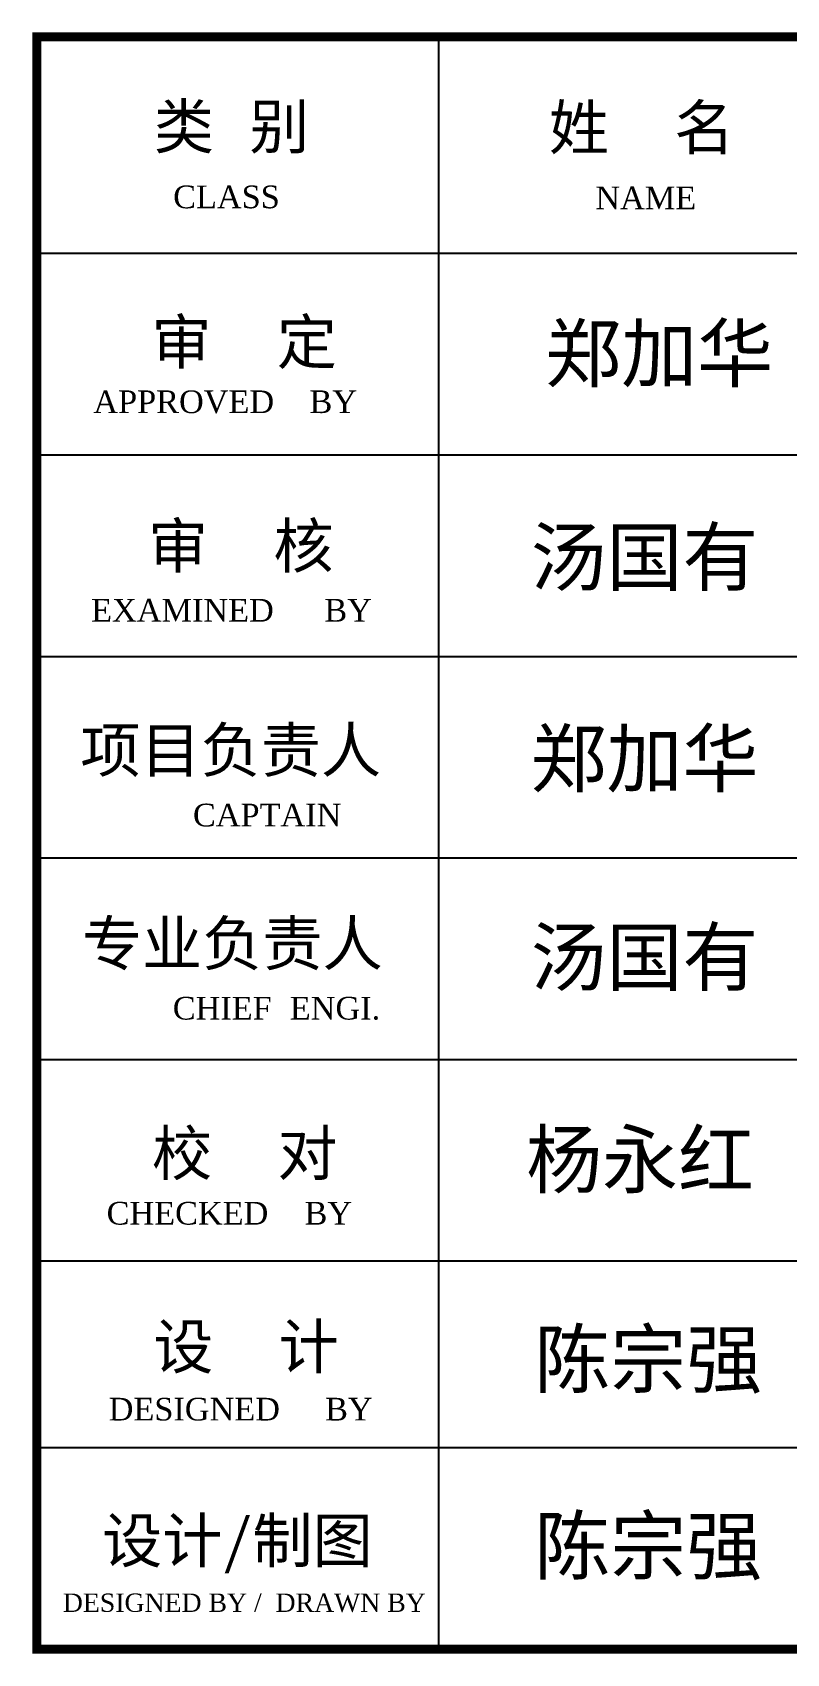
# Model space of a CAD drawing. Extents: x -2746917 to -971774, y -3334247 to -3250358.
# Drawn here: x -1604631 to -1601653, y -3309676 to -3303274 of the extents above; entities that cross this region are included whole.
import ezdxf

# ---------------------------------------------------------------- set-up
doc = ezdxf.new("R2010")
doc.units = 0
doc.header["$LTSCALE"] = 1000
doc.header["$MEASUREMENT"] = 0
doc.layers.get('0').update_dxf_attribs({"linetype": 'CONTINUOUS'})
doc.layers.add('PUB_TEXT', color=7, linetype='CONTINUOUS')
doc.layers.add('PUB_TITLE', color=4, linetype='CONTINUOUS')
doc.styles.add('GHF', font='times.ttf')
doc.styles.add('STYLE1', font='simhei.ttf', dxfattribs={"width": 0.8})

# ---------------------------------------------------------------- blocks, each defined once
blk = doc.blocks.new('A$C440D491C')
at = {"layer": 'PUB_TITLE', "color": 4}
for p, q in [((84464.6, 12881.9), (84464.6, 6514.4)), ((82878.9, 12027.2), (88110.9, 12027.2)), ((82878.9, 11231.2), (88110.9, 11231.2)), ((82878.9, 10435.3), (88110.9, 10435.3)), ((82878.9, 9639.3), (88110.9, 9639.3)), ((82878.9, 8843.4), (88110.9, 8843.4)), ((82878.9, 8047.5), (88110.9, 8047.5)), ((82878.9, 7310.3), (88110.9, 7310.3))]:
    blk.add_line(p, q, dxfattribs=at)
at = {"layer": 'PUB_TITLE', "color": 4, "const_width": 35.2}
blk.add_lwpolyline([(82878.9, 6514.4), (88110.9, 6514.4), (88110.9, 12881.9), (82878.9, 12881.9)], close=True, dxfattribs=at)
at = {"layer": 'PUB_TEXT'}
for s, height, style, p in [(' 类', 174.12, 'STYLE1', (83222.2, 12440.8)), ('别', 174.1, 'STYLE1', (83717.5, 12440.8)), ('姓', 174.1, 'STYLE1', (84900.7, 12436.8)), ('名', 174.1, 'STYLE1', (85396, 12436.8)), ('CLASS', 89.55, 'GHF', (83417.1, 12205.2)), ('NAME', 89.55, 'GHF', (85084.1, 12201.2)), ('审', 174.1, 'STYLE1', (83330.9, 11590)), ('定', 174.1, 'STYLE1', (83826.2, 11590)), ('郑加华', 220, 'STYLE1', (84886, 11521.9)), ('APPROVED', 89.55, 'GHF', (83101.8, 11396.1)), ('BY', 89.55, 'GHF', (83955.3, 11396.1)), ('审', 174.1, 'STYLE1', (83317.4, 10785)), ('核', 174.1, 'STYLE1', (83812.7, 10785)), ('汤国有', 220, 'STYLE1', (84828, 10717.7)), ('EXAMINED', 89.55, 'GHF', (83093.1, 10572.5)), ('BY', 89.55, 'GHF', (84013.9, 10572.5)), ('项目负责人', 174.12, 'STYLE1', (83050.7, 9978.1)), ('郑加华', 220, 'STYLE1', (84828, 9921.8)), ('CAPTAIN', 89.55, 'GHF', (83495.1, 9763.8)), ('专业负责人', 174.12, 'STYLE1', (83056.9, 9214.5)), ('汤国有', 220, 'STYLE1', (84828, 9137.7)), ('CHIEF', 89.55, 'GHF', (83415.4, 9000.9)), ('ENGI.', 89.55, 'GHF', (83877.6, 9000.9)), ('校', 174.1, 'STYLE1', (83333.1, 8385.8)), ('对', 174.1, 'STYLE1', (83828.4, 8385.8)), ('杨永红', 220, 'STYLE1', (84810.8, 8338.2)), ('CHECKED', 89.55, 'GHF', (83154.2, 8191.1)), ('BY', 89.55, 'GHF', (83935.7, 8191.1)), ('设', 174.1, 'STYLE1', (83338.4, 7622.2)), ('计', 174.1, 'STYLE1', (83833.7, 7622.2)), ('陈宗强', 220, 'STYLE1', (84843.2, 7549.3)), ('DESIGNED', 89.55, 'GHF', (83162.5, 7417.4)), ('BY', 89.55, 'GHF', (84016.9, 7417.4)), ('设计/制图', 174.12, 'STYLE1', (83136.5, 6856.3)), ('陈宗强', 220, 'STYLE1', (84843.2, 6812.2))]:
    blk.add_text(s, height=height, dxfattribs=dict(at, style=style)).set_placement(p)
at = {"layer": 'PUB_TEXT', "insert": (82981.4, 6734), "char_height": 72.535, "width": 2286.63, "attachment_point": 1, "style": 'GHF'}
blk.add_mtext('DESIGNED BY /  DRAWN BY', dxfattribs=at)

msp = doc.modelspace()

# ---------------------------------------------------------------- block references
at = {"ltscale": 1.5}
msp.add_blockref('A$C440D491C', (-1687492.07, -3316173.05), dxfattribs=at)

doc.saveas('drawing.dxf')
